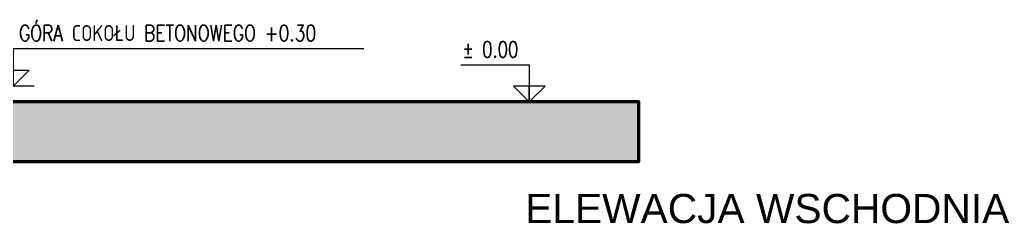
# Model space of a CAD drawing. Extents: x 6529560 to 6558080, y 5579316 to 5588131.
# Drawn here: x 6544031.27 to 6544049.94, y 5579604.65 to 5579608.52 of the extents above; entities that cross this region are included whole.
import ezdxf

# ---------------------------------------------------------------- set-up
doc = ezdxf.new("R2010")
doc.units = 0
doc.header["$MEASUREMENT"] = 0
doc.linetypes.add('GR_SOLID', pattern=[0])
for name, color, linetype, lineweight in [('arch_opisy', 20, 'CONTINUOUS', 13), ('STRICHART_0_N4', 4, 'GR_SOLID', 50), ('SYMBOL_N0', 7, 'GR_SOLID', 18), ('SYMBOL_N1', 7, 'GR_SOLID', 13)]:
    doc.layers.add(name, color=color, linetype=linetype, lineweight=lineweight)
doc.styles.add('ARIAL', font='arial.ttf')
doc.styles.add('GR_STANDARD', font='simplex.shx')

msp = doc.modelspace()

# ---------------------------------------------------------------- hatches: boundary and pattern name
at = {"layer": 'STRICHART_0_N4'}
msp.add_hatch(color=256, dxfattribs=at).paths.add_polyline_path([(6543920.2578, 5579606.9691), (6543920.2578, 5579605.8465), (6543941.3358, 5579605.8465), (6543945.9305, 5579604.6465), (6543962.6964, 5579604.6465), (6543967.2931, 5579605.8465), (6544012.2537, 5579605.8465), (6544012.2537, 5579604.6497), (6544024.5886, 5579604.6497), (6544028.9737, 5579605.8465), (6544042.9474, 5579605.8465), (6544042.9474, 5579606.9691), (6544028.8232, 5579606.9691), (6544024.4236, 5579605.7683), (6544013.3736, 5579605.7723), (6544013.3736, 5579606.9691), (6543967.149, 5579606.9691), (6543962.5486, 5579605.7691), (6543946.0486, 5579605.7691), (6543941.4539, 5579606.9691)])

# ---------------------------------------------------------------- linework, layer by layer
msp.add_lwpolyline([(6543920.2578, 5579606.9691), (6543920.2578, 5579605.8465), (6543941.3358, 5579605.8465), (6543945.9305, 5579604.6465), (6543962.6964, 5579604.6465), (6543967.2931, 5579605.8465), (6544012.2537, 5579605.8465), (6544012.2537, 5579604.6497), (6544024.5886, 5579604.6497), (6544028.9737, 5579605.8465), (6544042.9474, 5579605.8465), (6544042.9474, 5579606.9691), (6544028.8232, 5579606.9691), (6544024.4236, 5579605.7683), (6544013.3736, 5579605.7723), (6544013.3736, 5579606.9691), (6543967.149, 5579606.9691), (6543962.5486, 5579605.7691), (6543946.0486, 5579605.7691), (6543941.4539, 5579606.9691)], close=True, dxfattribs=at)
at = {"layer": 'SYMBOL_N0'}
msp.add_line((6544031.5415, 5579607.2689), (6544030.7415, 5579607.2689), dxfattribs=at)
at = {"layer": 'SYMBOL_N0', "extrusion": (0, 0, -1)}
for points in [[(-6544037.758, 5579607.9689), (-6544031.1415, 5579607.9689), (-6544031.1415, 5579607.2689)], [(-6544039.5866, 5579607.6691), (-6544040.88, 5579607.6691), (-6544040.88, 5579606.9691)]]:
    msp.add_lwpolyline(points, dxfattribs=at)
at = {"layer": 'SYMBOL_N0'}
for points in [[(6544031.1415, 5579607.5689), (6544031.4415, 5579607.5689), (6544031.1415, 5579607.2689), (6544031.1415, 5579607.5689)], [(6544040.88, 5579607.2691), (6544040.58, 5579607.2691), (6544040.88, 5579606.9691), (6544040.88, 5579607.2691)], [(6544040.88, 5579607.2691), (6544040.88, 5579606.9691), (6544041.18, 5579607.2691), (6544040.88, 5579607.2691)]]:
    msp.add_lwpolyline(points, dxfattribs=at)

# ---------------------------------------------------------------- texts
at = {"layer": 'arch_opisy', "linetype": 'Continuous', "extrusion": (-4.94824e-09, 8.03157e-10, 1), "insert": (6544049.9383, 5579605.2352, -1.5273), "char_height": 0.55, "attachment_point": 3, "text_direction": (1, -0.000102, 0), "style": 'ARIAL'}
msp.add_mtext_dynamic_manual_height_columns('\\pi0.51792;ELEWACJA WSCHODNIA', width=16.300417, gutter_width=12.5, heights=[0], dxfattribs=at)
at = {"layer": 'SYMBOL_N1', "style": 'GR_STANDARD'}
for s, width, p in [('GÓRA COKOŁU BETONOWEGO +0.30', 0.789683, (6544031.2525, 5579608.1173, -0.821)), ('%%P 0.00', 0.757018, (6544039.6227, 5579607.8092))]:
    msp.add_text(s, height=0.3, dxfattribs=dict(at, width=width)).set_placement(p)

doc.saveas('drawing.dxf')
